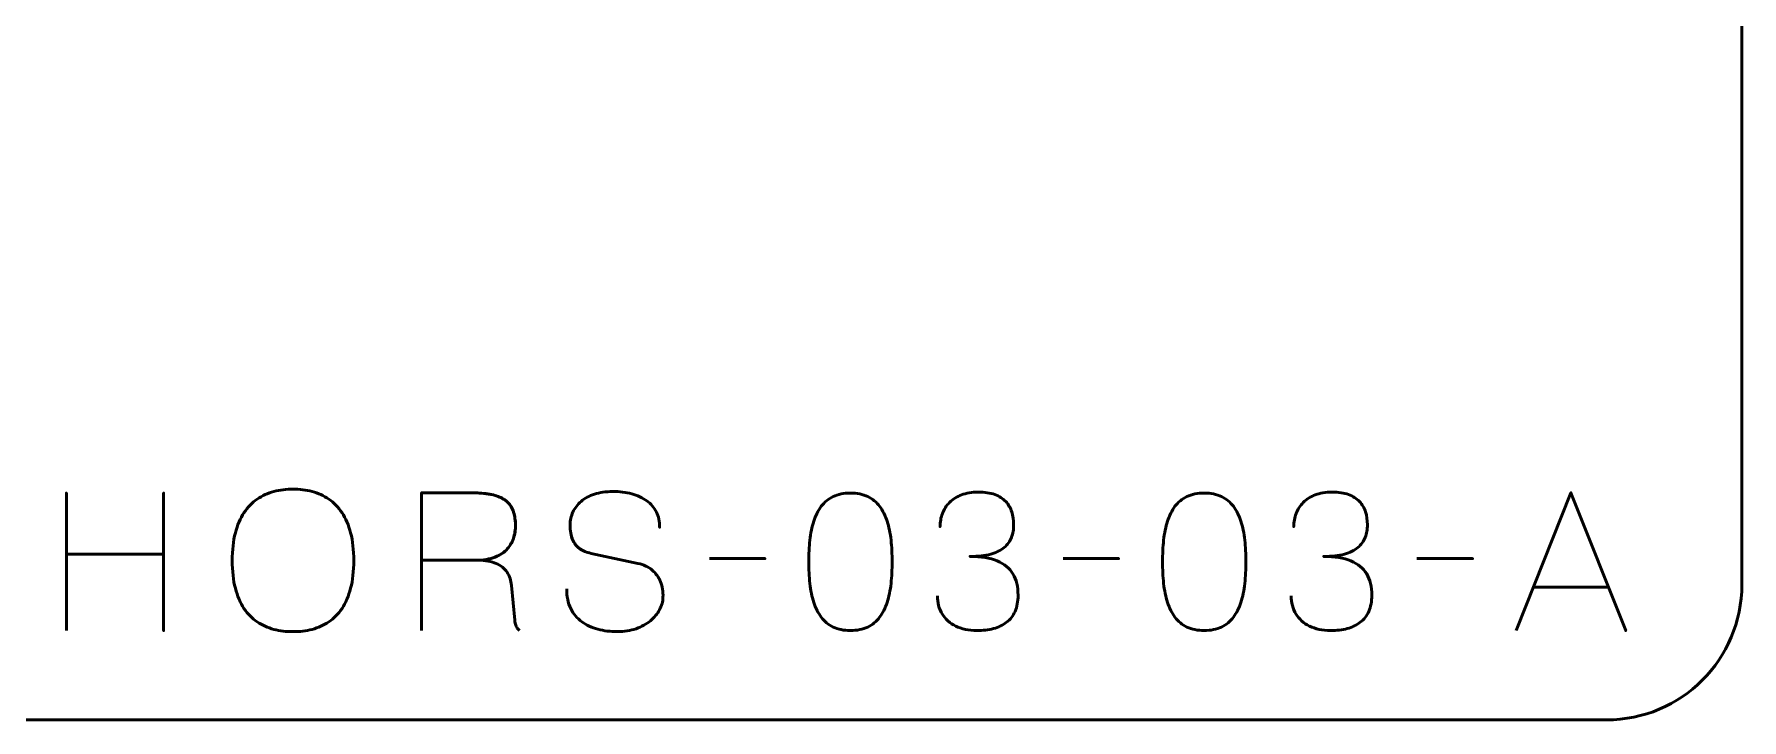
# Model space of a CAD drawing. Header units: centimetres. Extents: x -21 to 0, y -29.7 to 0.
# Drawn here: x -6.3 to 0, y -29.7 to -27.17 of the extents above; entities that cross this region are included whole.
import ezdxf

# ---------------------------------------------------------------- set-up
doc = ezdxf.new("R2010")
doc.units = ezdxf.units.CM
doc.header["$MEASUREMENT"] = 0
doc.layers.add('Layer 1', color=7, linetype='Continuous')

msp = doc.modelspace()

# ---------------------------------------------------------------- linework, layer by layer
at = {"layer": 'Layer 1', "color": 1, "lineweight": 53}
msp.add_open_spline([(-21.00003, -29.19995), (-21.00003, -29.19995), (-21.00003, -2.89992), (-21.00003, -2.89992), (-21.00003, -2.89992), (-21.00003, -2.81709), (-20.93286, -2.74992), (-20.85003, -2.74992), (-20.85003, -2.74992), (-20.7672, -2.74992), (-20.70003, -2.68275), (-20.70003, -2.59992), (-20.70003, -2.59992), (-20.70003, -2.51709), (-20.7672, -2.44992), (-20.85003, -2.44992), (-20.85003, -2.44992), (-20.93286, -2.44992), (-21.00003, -2.38275), (-21.00003, -2.29992), (-21.00003, -2.29992), (-21.00003, -2.21709), (-20.93286, -2.14992), (-20.85003, -2.14992), (-20.85003, -2.14992), (-20.7672, -2.14992), (-20.70003, -2.08275), (-20.70003, -1.99992), (-20.70003, -1.99992), (-20.70003, -1.91709), (-20.7672, -1.84992), (-20.85003, -1.84992), (-20.85003, -1.84992), (-20.93286, -1.84992), (-21.00003, -1.78275), (-21.00003, -1.69992), (-21.00003, -1.69992), (-21.00003, -1.61709), (-20.93286, -1.54992), (-20.85003, -1.54992), (-20.85003, -1.54992), (-20.7672, -1.54992), (-20.70003, -1.48275), (-20.70003, -1.39992), (-20.70003, -1.39992), (-20.70003, -1.31709), (-20.7672, -1.24992), (-20.85003, -1.24992), (-20.85003, -1.24992), (-20.93286, -1.24992), (-21.00003, -1.18275), (-21.00003, -1.09992), (-21.00003, -1.09992), (-21.00003, -1.09992), (-21.00003, -0.49992), (-21.00003, -0.49992), (-21.00003, -0.49992), (-21.00003, -0.22295), (-20.77694, 0.00004), (-20.49994, 0.00004), (-20.49994, 0.00004), (-20.49994, 0.00004), (-0.50008, 0.00004), (-0.50008, 0.00004), (-0.50008, 0.00004), (-0.22294, 0.00004), (0.00002, -0.22295), (0.00002, -0.49992), (0.00002, -0.49992), (0.00002, -0.49992), (0.00002, -29.19995), (0.00002, -29.19995), (0.00002, -29.19995), (0.00002, -29.47695), (-0.22294, -29.70004), (-0.50008, -29.70004), (-0.50008, -29.70004), (-0.50008, -29.70004), (-20.49994, -29.70004), (-20.49994, -29.70004), (-20.49994, -29.70004), (-20.77694, -29.70004), (-21.00003, -29.47695), (-21.00003, -29.19995)], degree=3, knots=[0, 0, 0, 0, 0.047619, 0.047619, 0.047619, 0.047619, 0.0952381, 0.0952381, 0.0952381, 0.0952381, 0.1428571, 0.1428571, 0.1428571, 0.1428571, 0.1904762, 0.1904762, 0.1904762, 0.1904762, 0.2380952, 0.2380952, 0.2380952, 0.2380952, 0.2857143, 0.2857143, 0.2857143, 0.2857143, 0.3333333, 0.3333333, 0.3333333, 0.3333333, 0.3809524, 0.3809524, 0.3809524, 0.3809524, 0.4285714, 0.4285714, 0.4285714, 0.4285714, 0.4761905, 0.4761905, 0.4761905, 0.4761905, 0.5238095, 0.5238095, 0.5238095, 0.5238095, 0.5714286, 0.5714286, 0.5714286, 0.5714286, 0.6190476, 0.6190476, 0.6190476, 0.6190476, 0.6666667, 0.6666667, 0.6666667, 0.6666667, 0.7142857, 0.7142857, 0.7142857, 0.7142857, 0.7619048, 0.7619048, 0.7619048, 0.7619048, 0.8095238, 0.8095238, 0.8095238, 0.8095238, 0.8571429, 0.8571429, 0.8571429, 0.8571429, 0.9047619, 0.9047619, 0.9047619, 0.9047619, 0.952381, 0.952381, 0.952381, 0.952381, 1, 1, 1, 1], dxfattribs=at)
at = {"layer": 'Layer 1', "color": 5, "lineweight": 53}
for points, knots in [([(-6.1859, -29.36992), (-6.1859, -29.36992), (-6.1859, -29.0884), (-6.1859, -29.0884), (-6.1859, -29.0884), (-6.1859, -29.0884), (-5.82677, -29.0884), (-5.82677, -29.0884), (-5.82677, -29.0884), (-5.82677, -29.0884), (-5.82677, -29.36992), (-5.82677, -29.36992), (-5.82677, -29.36992), (-5.82677, -29.36992), (-5.82677, -28.86192), (-5.82677, -28.86192), (-5.82677, -28.86192), (-5.82677, -28.86192), (-5.82677, -29.0884), (-5.82677, -29.0884), (-5.82677, -29.0884), (-5.82677, -29.0884), (-6.1859, -29.0884), (-6.1859, -29.0884), (-6.1859, -29.0884), (-6.1859, -29.0884), (-6.1859, -28.86192), (-6.1859, -28.86192), (-6.1859, -28.86192), (-6.1859, -28.86192), (-6.1859, -29.36992), (-6.1859, -29.36992)], [0, 0, 0, 0, 0.125, 0.125, 0.125, 0.125, 0.25, 0.25, 0.25, 0.25, 0.375, 0.375, 0.375, 0.375, 0.5, 0.5, 0.5, 0.5, 0.625, 0.625, 0.625, 0.625, 0.75, 0.75, 0.75, 0.75, 0.875, 0.875, 0.875, 0.875, 1, 1, 1, 1]), ([(-5.3491, -29.37415), (-5.32429, -29.37427), (-5.30077, -29.37133), (-5.27831, -29.36557), (-5.27831, -29.36557), (-5.25597, -29.35969), (-5.23551, -29.35052), (-5.21681, -29.33782), (-5.21681, -29.33782), (-5.19811, -29.32523), (-5.18188, -29.30865), (-5.16813, -29.28819), (-5.16813, -29.28819), (-5.15437, -29.26773), (-5.14378, -29.24292), (-5.13626, -29.21376), (-5.13626, -29.21376), (-5.12861, -29.18459), (-5.12485, -29.15061), (-5.12473, -29.11169), (-5.12473, -29.11169), (-5.12485, -29.07276), (-5.12861, -29.03878), (-5.13626, -29.0095), (-5.13626, -29.0095), (-5.14378, -28.98022), (-5.15437, -28.95529), (-5.16813, -28.93471), (-5.16813, -28.93471), (-5.18188, -28.91413), (-5.19811, -28.89743), (-5.21681, -28.88461), (-5.21681, -28.88461), (-5.23551, -28.87179), (-5.25597, -28.8625), (-5.27831, -28.85651), (-5.27831, -28.85651), (-5.30077, -28.85063), (-5.32429, -28.84769), (-5.3491, -28.84781), (-5.3491, -28.84781), (-5.37391, -28.84769), (-5.39743, -28.85063), (-5.41989, -28.85651), (-5.41989, -28.85651), (-5.44224, -28.8625), (-5.4627, -28.87179), (-5.48139, -28.88461), (-5.48139, -28.88461), (-5.50009, -28.89743), (-5.51632, -28.91413), (-5.53008, -28.93471), (-5.53008, -28.93471), (-5.54384, -28.95529), (-5.55442, -28.98022), (-5.56195, -29.0095), (-5.56195, -29.0095), (-5.56959, -29.03878), (-5.57335, -29.07276), (-5.57347, -29.11169), (-5.57347, -29.11169), (-5.57335, -29.15061), (-5.56959, -29.18459), (-5.56195, -29.21376), (-5.56195, -29.21376), (-5.55442, -29.24292), (-5.54384, -29.26773), (-5.53008, -29.28819), (-5.53008, -29.28819), (-5.51632, -29.30865), (-5.50009, -29.32523), (-5.48139, -29.33782), (-5.48139, -29.33782), (-5.4627, -29.35052), (-5.44224, -29.35969), (-5.41989, -29.36557), (-5.41989, -29.36557), (-5.39743, -29.37133), (-5.37391, -29.37427), (-5.3491, -29.37415)], [0, 0, 0, 0, 0.05, 0.05, 0.05, 0.05, 0.1, 0.1, 0.1, 0.1, 0.15, 0.15, 0.15, 0.15, 0.2, 0.2, 0.2, 0.2, 0.25, 0.25, 0.25, 0.25, 0.3, 0.3, 0.3, 0.3, 0.35, 0.35, 0.35, 0.35, 0.4, 0.4, 0.4, 0.4, 0.45, 0.45, 0.45, 0.45, 0.5, 0.5, 0.5, 0.5, 0.55, 0.55, 0.55, 0.55, 0.6, 0.6, 0.6, 0.6, 0.65, 0.65, 0.65, 0.65, 0.7, 0.7, 0.7, 0.7, 0.75, 0.75, 0.75, 0.75, 0.8, 0.8, 0.8, 0.8, 0.85, 0.85, 0.85, 0.85, 0.9, 0.9, 0.9, 0.9, 0.95, 0.95, 0.95, 0.95, 1, 1, 1, 1]), ([(-5.3491, -29.37415), (-5.32429, -29.37427), (-5.30077, -29.37133), (-5.27831, -29.36557), (-5.27831, -29.36557), (-5.25597, -29.35969), (-5.23551, -29.35052), (-5.21681, -29.33782), (-5.21681, -29.33782), (-5.19811, -29.32523), (-5.18188, -29.30865), (-5.16813, -29.28819), (-5.16813, -29.28819), (-5.15437, -29.26773), (-5.14378, -29.24292), (-5.13626, -29.21376), (-5.13626, -29.21376), (-5.12861, -29.18459), (-5.12485, -29.15061), (-5.12473, -29.11169), (-5.12473, -29.11169), (-5.12485, -29.07276), (-5.12861, -29.03878), (-5.13626, -29.0095), (-5.13626, -29.0095), (-5.14378, -28.98022), (-5.15437, -28.95529), (-5.16813, -28.93471), (-5.16813, -28.93471), (-5.18188, -28.91413), (-5.19811, -28.89743), (-5.21681, -28.88461), (-5.21681, -28.88461), (-5.23551, -28.87179), (-5.25597, -28.8625), (-5.27831, -28.85651), (-5.27831, -28.85651), (-5.30077, -28.85063), (-5.32429, -28.84769), (-5.3491, -28.84781), (-5.3491, -28.84781), (-5.37391, -28.84769), (-5.39743, -28.85063), (-5.41989, -28.85651), (-5.41989, -28.85651), (-5.44224, -28.8625), (-5.4627, -28.87179), (-5.48139, -28.88461), (-5.48139, -28.88461), (-5.50009, -28.89743), (-5.51632, -28.91413), (-5.53008, -28.93471), (-5.53008, -28.93471), (-5.54384, -28.95529), (-5.55442, -28.98022), (-5.56195, -29.0095), (-5.56195, -29.0095), (-5.56959, -29.03878), (-5.57335, -29.07276), (-5.57347, -29.11169), (-5.57347, -29.11169), (-5.57335, -29.15061), (-5.56959, -29.18459), (-5.56195, -29.21376), (-5.56195, -29.21376), (-5.55442, -29.24292), (-5.54384, -29.26773), (-5.53008, -29.28819), (-5.53008, -29.28819), (-5.51632, -29.30865), (-5.50009, -29.32523), (-5.48139, -29.33782), (-5.48139, -29.33782), (-5.4627, -29.35052), (-5.44224, -29.35969), (-5.41989, -29.36557), (-5.41989, -29.36557), (-5.39743, -29.37133), (-5.37391, -29.37427), (-5.3491, -29.37415)], [0, 0, 0, 0, 0.05, 0.05, 0.05, 0.05, 0.1, 0.1, 0.1, 0.1, 0.15, 0.15, 0.15, 0.15, 0.2, 0.2, 0.2, 0.2, 0.25, 0.25, 0.25, 0.25, 0.3, 0.3, 0.3, 0.3, 0.35, 0.35, 0.35, 0.35, 0.4, 0.4, 0.4, 0.4, 0.45, 0.45, 0.45, 0.45, 0.5, 0.5, 0.5, 0.5, 0.55, 0.55, 0.55, 0.55, 0.6, 0.6, 0.6, 0.6, 0.65, 0.65, 0.65, 0.65, 0.7, 0.7, 0.7, 0.7, 0.75, 0.75, 0.75, 0.75, 0.8, 0.8, 0.8, 0.8, 0.85, 0.85, 0.85, 0.85, 0.9, 0.9, 0.9, 0.9, 0.95, 0.95, 0.95, 0.95, 1, 1, 1, 1]), ([(-4.87426, -29.36992), (-4.87426, -29.36992), (-4.87426, -28.86121), (-4.87426, -28.86121), (-4.87426, -28.86121), (-4.87426, -28.86121), (-4.6887, -28.86121), (-4.6887, -28.86121), (-4.6887, -28.86121), (-4.66283, -28.86121), (-4.64072, -28.86298), (-4.62249, -28.86639), (-4.62249, -28.86639), (-4.60415, -28.8698), (-4.58898, -28.87473), (-4.57698, -28.8812), (-4.57698, -28.8812), (-4.56499, -28.88767), (-4.55558, -28.89555), (-4.54864, -28.90484), (-4.54864, -28.90484), (-4.54159, -28.91401), (-4.53665, -28.92448), (-4.53347, -28.93612), (-4.53347, -28.93612), (-4.5303, -28.94776), (-4.52842, -28.96034), (-4.52783, -28.9741), (-4.52783, -28.9741), (-4.52701, -28.99139), (-4.52889, -29.00809), (-4.53336, -29.0242), (-4.53336, -29.0242), (-4.53794, -29.04042), (-4.54582, -29.05489), (-4.55699, -29.06782), (-4.55699, -29.06782), (-4.56828, -29.08076), (-4.58345, -29.09099), (-4.60274, -29.09863), (-4.60274, -29.09863), (-4.62202, -29.10616), (-4.64589, -29.11016), (-4.67459, -29.11027), (-4.67459, -29.11027), (-4.67459, -29.11027), (-4.87426, -29.11027), (-4.87426, -29.11027), (-4.87426, -29.11027), (-4.87426, -29.11027), (-4.67459, -29.11027), (-4.67459, -29.11027), (-4.67459, -29.11027), (-4.64648, -29.11016), (-4.62284, -29.10616), (-4.60368, -29.09863), (-4.60368, -29.09863), (-4.58451, -29.09099), (-4.56922, -29.08076), (-4.55782, -29.06782), (-4.55782, -29.06782), (-4.54641, -29.05489), (-4.53841, -29.04042), (-4.53371, -29.0242), (-4.53371, -29.0242), (-4.52901, -29.00809), (-4.52701, -28.99139), (-4.52783, -28.9741), (-4.52783, -28.9741), (-4.52853, -28.95693), (-4.53147, -28.94141), (-4.53665, -28.92753), (-4.53665, -28.92753), (-4.54171, -28.91378), (-4.55017, -28.9019), (-4.56193, -28.89202), (-4.56193, -28.89202), (-4.57369, -28.88214), (-4.58992, -28.8745), (-4.6105, -28.86921), (-4.6105, -28.86921), (-4.63108, -28.86392), (-4.65718, -28.86121), (-4.6887, -28.86121), (-4.6887, -28.86121), (-4.6887, -28.86121), (-4.87426, -28.86121), (-4.87426, -28.86121), (-4.87426, -28.86121), (-4.87426, -28.86121), (-4.87426, -29.36992), (-4.87426, -29.36992)], [0, 0, 0, 0, 0.0434783, 0.0434783, 0.0434783, 0.0434783, 0.0869565, 0.0869565, 0.0869565, 0.0869565, 0.1304348, 0.1304348, 0.1304348, 0.1304348, 0.173913, 0.173913, 0.173913, 0.173913, 0.2173913, 0.2173913, 0.2173913, 0.2173913, 0.2608696, 0.2608696, 0.2608696, 0.2608696, 0.3043478, 0.3043478, 0.3043478, 0.3043478, 0.3478261, 0.3478261, 0.3478261, 0.3478261, 0.3913043, 0.3913043, 0.3913043, 0.3913043, 0.4347826, 0.4347826, 0.4347826, 0.4347826, 0.4782609, 0.4782609, 0.4782609, 0.4782609, 0.5217391, 0.5217391, 0.5217391, 0.5217391, 0.5652174, 0.5652174, 0.5652174, 0.5652174, 0.6086957, 0.6086957, 0.6086957, 0.6086957, 0.6521739, 0.6521739, 0.6521739, 0.6521739, 0.6956522, 0.6956522, 0.6956522, 0.6956522, 0.7391304, 0.7391304, 0.7391304, 0.7391304, 0.7826087, 0.7826087, 0.7826087, 0.7826087, 0.826087, 0.826087, 0.826087, 0.826087, 0.8695652, 0.8695652, 0.8695652, 0.8695652, 0.9130435, 0.9130435, 0.9130435, 0.9130435, 0.9565217, 0.9565217, 0.9565217, 0.9565217, 1, 1, 1, 1]), ([(-4.33874, -29.21611), (-4.3385, -29.24421), (-4.33357, -29.26832), (-4.32369, -29.28843), (-4.32369, -29.28843), (-4.31393, -29.30842), (-4.30029, -29.32476), (-4.28312, -29.33746), (-4.28312, -29.33746), (-4.26583, -29.35005), (-4.24596, -29.35934), (-4.2235, -29.36533), (-4.2235, -29.36533), (-4.20116, -29.37121), (-4.17717, -29.37415), (-4.15177, -29.37415), (-4.15177, -29.37415), (-4.12613, -29.37404), (-4.10308, -29.37027), (-4.0825, -29.3631), (-4.0825, -29.3631), (-4.06204, -29.35593), (-4.04452, -29.34628), (-4.02982, -29.33417), (-4.02982, -29.33417), (-4.01524, -29.32206), (-4.00395, -29.30854), (-3.99595, -29.29348), (-3.99595, -29.29348), (-3.98796, -29.27843), (-3.98373, -29.26303), (-3.98314, -29.24715), (-3.98314, -29.24715), (-3.98243, -29.22634), (-3.98549, -29.20729), (-3.99219, -29.19012), (-3.99219, -29.19012), (-3.99889, -29.17295), (-4.00924, -29.1586), (-4.02324, -29.14685), (-4.02324, -29.14685), (-4.03711, -29.13509), (-4.05463, -29.12685), (-4.07557, -29.12227), (-4.07557, -29.12227), (-4.07557, -29.12227), (-4.24843, -29.08487), (-4.24843, -29.08487), (-4.24843, -29.08487), (-4.26466, -29.08146), (-4.27865, -29.0757), (-4.29017, -29.06771), (-4.29017, -29.06771), (-4.3017, -29.05959), (-4.31063, -29.04842), (-4.31675, -29.03407), (-4.31675, -29.03407), (-4.32286, -29.01984), (-4.32604, -29.00174), (-4.32604, -28.97975), (-4.32604, -28.97975), (-4.32604, -28.96305), (-4.32263, -28.94729), (-4.31569, -28.93247), (-4.31569, -28.93247), (-4.30887, -28.91766), (-4.29876, -28.9046), (-4.28547, -28.89308), (-4.28547, -28.89308), (-4.27218, -28.88167), (-4.25572, -28.87274), (-4.2362, -28.86627), (-4.2362, -28.86627), (-4.21656, -28.85968), (-4.1941, -28.85639), (-4.1687, -28.85627), (-4.1687, -28.85627), (-4.14318, -28.85627), (-4.11978, -28.85921), (-4.09838, -28.86509), (-4.09838, -28.86509), (-4.07709, -28.87097), (-4.05863, -28.87944), (-4.04311, -28.89073), (-4.04311, -28.89073), (-4.02759, -28.90202), (-4.01559, -28.91589), (-4.00736, -28.93212), (-4.00736, -28.93212), (-3.99913, -28.94847), (-3.99525, -28.96716), (-3.99584, -28.98821), (-3.99584, -28.98821), (-3.99525, -28.96716), (-3.99913, -28.94847), (-4.00736, -28.93212), (-4.00736, -28.93212), (-4.01559, -28.91589), (-4.02759, -28.90202), (-4.04311, -28.89073), (-4.04311, -28.89073), (-4.05863, -28.87944), (-4.07709, -28.87097), (-4.09838, -28.86509), (-4.09838, -28.86509), (-4.11978, -28.85921), (-4.14318, -28.85627), (-4.1687, -28.85627), (-4.1687, -28.85627), (-4.1941, -28.85639), (-4.21656, -28.85968), (-4.2362, -28.86627), (-4.2362, -28.86627), (-4.25572, -28.87274), (-4.27218, -28.88167), (-4.28547, -28.89308), (-4.28547, -28.89308), (-4.29876, -28.9046), (-4.30887, -28.91766), (-4.31569, -28.93247), (-4.31569, -28.93247), (-4.32263, -28.94729), (-4.32604, -28.96305), (-4.32604, -28.97975), (-4.32604, -28.97975), (-4.32604, -29.00174), (-4.32298, -29.01984), (-4.3171, -29.03396), (-4.3171, -29.03396), (-4.31111, -29.04818), (-4.30229, -29.05924), (-4.29076, -29.06735), (-4.29076, -29.06735), (-4.27924, -29.07535), (-4.26513, -29.08123), (-4.24843, -29.08487), (-4.24843, -29.08487), (-4.24843, -29.08487), (-4.07557, -29.12227), (-4.07557, -29.12227), (-4.07557, -29.12227), (-4.05416, -29.12685), (-4.03652, -29.13509), (-4.02265, -29.14685), (-4.02265, -29.14685), (-4.00866, -29.1586), (-3.99842, -29.17295), (-3.99184, -29.19012), (-3.99184, -29.19012), (-3.98537, -29.20729), (-3.98243, -29.22634), (-3.98314, -29.24715), (-3.98314, -29.24715), (-3.98373, -29.26303), (-3.98796, -29.27843), (-3.99595, -29.29348), (-3.99595, -29.29348), (-4.00395, -29.30854), (-4.01524, -29.32206), (-4.02982, -29.33417), (-4.02982, -29.33417), (-4.04452, -29.34628), (-4.06204, -29.35593), (-4.0825, -29.3631), (-4.0825, -29.3631), (-4.10308, -29.37027), (-4.12613, -29.37404), (-4.15177, -29.37415), (-4.15177, -29.37415), (-4.17717, -29.37415), (-4.20116, -29.37121), (-4.2235, -29.36533), (-4.2235, -29.36533), (-4.24596, -29.35934), (-4.26583, -29.35005), (-4.28312, -29.33746), (-4.28312, -29.33746), (-4.30029, -29.32476), (-4.31393, -29.30842), (-4.32369, -29.28843), (-4.32369, -29.28843), (-4.33357, -29.26832), (-4.3385, -29.24421), (-4.33874, -29.21611)], [0, 0, 0, 0, 0.0217391, 0.0217391, 0.0217391, 0.0217391, 0.0434783, 0.0434783, 0.0434783, 0.0434783, 0.0652174, 0.0652174, 0.0652174, 0.0652174, 0.0869565, 0.0869565, 0.0869565, 0.0869565, 0.1086957, 0.1086957, 0.1086957, 0.1086957, 0.1304348, 0.1304348, 0.1304348, 0.1304348, 0.1521739, 0.1521739, 0.1521739, 0.1521739, 0.173913, 0.173913, 0.173913, 0.173913, 0.1956522, 0.1956522, 0.1956522, 0.1956522, 0.2173913, 0.2173913, 0.2173913, 0.2173913, 0.2391304, 0.2391304, 0.2391304, 0.2391304, 0.2608696, 0.2608696, 0.2608696, 0.2608696, 0.2826087, 0.2826087, 0.2826087, 0.2826087, 0.3043478, 0.3043478, 0.3043478, 0.3043478, 0.326087, 0.326087, 0.326087, 0.326087, 0.3478261, 0.3478261, 0.3478261, 0.3478261, 0.3695652, 0.3695652, 0.3695652, 0.3695652, 0.3913043, 0.3913043, 0.3913043, 0.3913043, 0.4130435, 0.4130435, 0.4130435, 0.4130435, 0.4347826, 0.4347826, 0.4347826, 0.4347826, 0.4565217, 0.4565217, 0.4565217, 0.4565217, 0.4782609, 0.4782609, 0.4782609, 0.4782609, 0.5, 0.5, 0.5, 0.5, 0.5217391, 0.5217391, 0.5217391, 0.5217391, 0.5434783, 0.5434783, 0.5434783, 0.5434783, 0.5652174, 0.5652174, 0.5652174, 0.5652174, 0.5869565, 0.5869565, 0.5869565, 0.5869565, 0.6086957, 0.6086957, 0.6086957, 0.6086957, 0.6304348, 0.6304348, 0.6304348, 0.6304348, 0.6521739, 0.6521739, 0.6521739, 0.6521739, 0.673913, 0.673913, 0.673913, 0.673913, 0.6956522, 0.6956522, 0.6956522, 0.6956522, 0.7173913, 0.7173913, 0.7173913, 0.7173913, 0.7391304, 0.7391304, 0.7391304, 0.7391304, 0.7608696, 0.7608696, 0.7608696, 0.7608696, 0.7826087, 0.7826087, 0.7826087, 0.7826087, 0.8043478, 0.8043478, 0.8043478, 0.8043478, 0.826087, 0.826087, 0.826087, 0.826087, 0.8478261, 0.8478261, 0.8478261, 0.8478261, 0.8695652, 0.8695652, 0.8695652, 0.8695652, 0.8913043, 0.8913043, 0.8913043, 0.8913043, 0.9130435, 0.9130435, 0.9130435, 0.9130435, 0.9347826, 0.9347826, 0.9347826, 0.9347826, 0.9565217, 0.9565217, 0.9565217, 0.9565217, 0.9782609, 0.9782609, 0.9782609, 0.9782609, 1, 1, 1, 1]), ([(-3.29099, -29.36992), (-3.26629, -29.3698), (-3.24501, -29.36545), (-3.22725, -29.35698), (-3.22725, -29.35698), (-3.20961, -29.34852), (-3.19491, -29.33641), (-3.18315, -29.321), (-3.18315, -29.321), (-3.17151, -29.30548), (-3.16234, -29.28713), (-3.15552, -29.26597), (-3.15552, -29.26597), (-3.14882, -29.2448), (-3.144, -29.22163), (-3.14129, -29.19623), (-3.14129, -29.19623), (-3.13847, -29.17083), (-3.13706, -29.14414), (-3.13718, -29.11592), (-3.13718, -29.11592), (-3.13706, -29.08781), (-3.13847, -29.06112), (-3.14129, -29.03584), (-3.14129, -29.03584), (-3.144, -29.01055), (-3.14882, -28.98727), (-3.15552, -28.9661), (-3.15552, -28.9661), (-3.16234, -28.94506), (-3.17151, -28.92671), (-3.18315, -28.91107), (-3.18315, -28.91107), (-3.19491, -28.89555), (-3.20961, -28.88344), (-3.22725, -28.87497), (-3.22725, -28.87497), (-3.24501, -28.86639), (-3.26629, -28.86203), (-3.29099, -28.86192), (-3.29099, -28.86192), (-3.31568, -28.86203), (-3.33697, -28.86639), (-3.35472, -28.87497), (-3.35472, -28.87497), (-3.37236, -28.88344), (-3.38706, -28.89555), (-3.39882, -28.91107), (-3.39882, -28.91107), (-3.41046, -28.92671), (-3.41963, -28.94506), (-3.42645, -28.9661), (-3.42645, -28.9661), (-3.43316, -28.98727), (-3.43798, -29.01055), (-3.44068, -29.03584), (-3.44068, -29.03584), (-3.44351, -29.06112), (-3.44492, -29.08781), (-3.4448, -29.11592), (-3.4448, -29.11592), (-3.44492, -29.14414), (-3.44351, -29.17083), (-3.44068, -29.19623), (-3.44068, -29.19623), (-3.43798, -29.22163), (-3.43316, -29.2448), (-3.42645, -29.26597), (-3.42645, -29.26597), (-3.41963, -29.28713), (-3.41046, -29.30548), (-3.39882, -29.321), (-3.39882, -29.321), (-3.38706, -29.33641), (-3.37236, -29.34852), (-3.35472, -29.35698), (-3.35472, -29.35698), (-3.33697, -29.36545), (-3.31568, -29.3698), (-3.29099, -29.36992)], [0, 0, 0, 0, 0.05, 0.05, 0.05, 0.05, 0.1, 0.1, 0.1, 0.1, 0.15, 0.15, 0.15, 0.15, 0.2, 0.2, 0.2, 0.2, 0.25, 0.25, 0.25, 0.25, 0.3, 0.3, 0.3, 0.3, 0.35, 0.35, 0.35, 0.35, 0.4, 0.4, 0.4, 0.4, 0.45, 0.45, 0.45, 0.45, 0.5, 0.5, 0.5, 0.5, 0.55, 0.55, 0.55, 0.55, 0.6, 0.6, 0.6, 0.6, 0.65, 0.65, 0.65, 0.65, 0.7, 0.7, 0.7, 0.7, 0.75, 0.75, 0.75, 0.75, 0.8, 0.8, 0.8, 0.8, 0.85, 0.85, 0.85, 0.85, 0.9, 0.9, 0.9, 0.9, 0.95, 0.95, 0.95, 0.95, 1, 1, 1, 1]), ([(-3.29099, -29.36992), (-3.26629, -29.3698), (-3.24501, -29.36545), (-3.22725, -29.35698), (-3.22725, -29.35698), (-3.20961, -29.34852), (-3.19491, -29.33641), (-3.18315, -29.321), (-3.18315, -29.321), (-3.17151, -29.30548), (-3.16234, -29.28713), (-3.15552, -29.26597), (-3.15552, -29.26597), (-3.14882, -29.2448), (-3.144, -29.22163), (-3.14129, -29.19623), (-3.14129, -29.19623), (-3.13847, -29.17083), (-3.13706, -29.14414), (-3.13718, -29.11592), (-3.13718, -29.11592), (-3.13706, -29.08781), (-3.13847, -29.06112), (-3.14129, -29.03584), (-3.14129, -29.03584), (-3.144, -29.01055), (-3.14882, -28.98727), (-3.15552, -28.9661), (-3.15552, -28.9661), (-3.16234, -28.94506), (-3.17151, -28.92671), (-3.18315, -28.91107), (-3.18315, -28.91107), (-3.19491, -28.89555), (-3.20961, -28.88344), (-3.22725, -28.87497), (-3.22725, -28.87497), (-3.24501, -28.86639), (-3.26629, -28.86203), (-3.29099, -28.86192), (-3.29099, -28.86192), (-3.31568, -28.86203), (-3.33697, -28.86639), (-3.35472, -28.87497), (-3.35472, -28.87497), (-3.37236, -28.88344), (-3.38706, -28.89555), (-3.39882, -28.91107), (-3.39882, -28.91107), (-3.41046, -28.92671), (-3.41963, -28.94506), (-3.42645, -28.9661), (-3.42645, -28.9661), (-3.43316, -28.98727), (-3.43798, -29.01055), (-3.44068, -29.03584), (-3.44068, -29.03584), (-3.44351, -29.06112), (-3.44492, -29.08781), (-3.4448, -29.11592), (-3.4448, -29.11592), (-3.44492, -29.14414), (-3.44351, -29.17083), (-3.44068, -29.19623), (-3.44068, -29.19623), (-3.43798, -29.22163), (-3.43316, -29.2448), (-3.42645, -29.26597), (-3.42645, -29.26597), (-3.41963, -29.28713), (-3.41046, -29.30548), (-3.39882, -29.321), (-3.39882, -29.321), (-3.38706, -29.33641), (-3.37236, -29.34852), (-3.35472, -29.35698), (-3.35472, -29.35698), (-3.33697, -29.36545), (-3.31568, -29.3698), (-3.29099, -29.36992)], [0, 0, 0, 0, 0.05, 0.05, 0.05, 0.05, 0.1, 0.1, 0.1, 0.1, 0.15, 0.15, 0.15, 0.15, 0.2, 0.2, 0.2, 0.2, 0.25, 0.25, 0.25, 0.25, 0.3, 0.3, 0.3, 0.3, 0.35, 0.35, 0.35, 0.35, 0.4, 0.4, 0.4, 0.4, 0.45, 0.45, 0.45, 0.45, 0.5, 0.5, 0.5, 0.5, 0.55, 0.55, 0.55, 0.55, 0.6, 0.6, 0.6, 0.6, 0.65, 0.65, 0.65, 0.65, 0.7, 0.7, 0.7, 0.7, 0.75, 0.75, 0.75, 0.75, 0.8, 0.8, 0.8, 0.8, 0.85, 0.85, 0.85, 0.85, 0.9, 0.9, 0.9, 0.9, 0.95, 0.95, 0.95, 0.95, 1, 1, 1, 1]), ([(-2.96996, -29.24221), (-2.96984, -29.26761), (-2.96396, -29.28972), (-2.95232, -29.30889), (-2.95232, -29.30889), (-2.94068, -29.32794), (-2.9241, -29.34287), (-2.90246, -29.35357), (-2.90246, -29.35357), (-2.88082, -29.36428), (-2.85484, -29.36968), (-2.82461, -29.36992), (-2.82461, -29.36992), (-2.80192, -29.36992), (-2.78134, -29.36757), (-2.76264, -29.36263), (-2.76264, -29.36263), (-2.74406, -29.35769), (-2.72807, -29.35005), (-2.71455, -29.33958), (-2.71455, -29.33958), (-2.70102, -29.32912), (-2.69068, -29.31559), (-2.68327, -29.29913), (-2.68327, -29.29913), (-2.67598, -29.28255), (-2.67233, -29.26267), (-2.67221, -29.23939), (-2.67221, -29.23939), (-2.6721, -29.20835), (-2.67845, -29.18212), (-2.69103, -29.16084), (-2.69103, -29.16084), (-2.70361, -29.13955), (-2.72313, -29.12356), (-2.74935, -29.11263), (-2.74935, -29.11263), (-2.77558, -29.10169), (-2.80921, -29.09616), (-2.85001, -29.09616), (-2.85001, -29.09616), (-2.81956, -29.09628), (-2.79404, -29.09346), (-2.77323, -29.0877), (-2.77323, -29.0877), (-2.75253, -29.08193), (-2.73595, -29.07382), (-2.72348, -29.06324), (-2.72348, -29.06324), (-2.71102, -29.05277), (-2.70196, -29.04031), (-2.69656, -29.02596), (-2.69656, -29.02596), (-2.69103, -29.01173), (-2.68832, -28.99609), (-2.68844, -28.97904), (-2.68844, -28.97904), (-2.68832, -28.96199), (-2.69068, -28.94623), (-2.69538, -28.93165), (-2.69538, -28.93165), (-2.69997, -28.91707), (-2.70749, -28.90425), (-2.71772, -28.89331), (-2.71772, -28.89331), (-2.72795, -28.88238), (-2.74148, -28.87379), (-2.75806, -28.86768), (-2.75806, -28.86768), (-2.77475, -28.86156), (-2.7951, -28.85851), (-2.81897, -28.85839), (-2.81897, -28.85839), (-2.84272, -28.85851), (-2.86354, -28.86203), (-2.88118, -28.86885), (-2.88118, -28.86885), (-2.89893, -28.87568), (-2.91351, -28.88497), (-2.92527, -28.89684), (-2.92527, -28.89684), (-2.93692, -28.90872), (-2.94562, -28.92224), (-2.95138, -28.93753), (-2.95138, -28.93753), (-2.95726, -28.95282), (-2.96008, -28.96904), (-2.96008, -28.9861), (-2.96008, -28.9861), (-2.96008, -28.96904), (-2.95726, -28.95282), (-2.95138, -28.93753), (-2.95138, -28.93753), (-2.94562, -28.92224), (-2.93692, -28.90872), (-2.92527, -28.89684), (-2.92527, -28.89684), (-2.91351, -28.88497), (-2.89893, -28.87568), (-2.88118, -28.86885), (-2.88118, -28.86885), (-2.86354, -28.86203), (-2.84272, -28.85851), (-2.81897, -28.85839), (-2.81897, -28.85839), (-2.7951, -28.85851), (-2.77475, -28.86156), (-2.75806, -28.86768), (-2.75806, -28.86768), (-2.74148, -28.87379), (-2.72795, -28.88238), (-2.71772, -28.89331), (-2.71772, -28.89331), (-2.70749, -28.90425), (-2.69997, -28.91707), (-2.69538, -28.93165), (-2.69538, -28.93165), (-2.69068, -28.94623), (-2.68832, -28.96199), (-2.68844, -28.97904), (-2.68844, -28.97904), (-2.68832, -28.99609), (-2.69103, -29.01173), (-2.69656, -29.02596), (-2.69656, -29.02596), (-2.70196, -29.04031), (-2.71102, -29.05277), (-2.72348, -29.06324), (-2.72348, -29.06324), (-2.73595, -29.07382), (-2.75253, -29.08193), (-2.77323, -29.0877), (-2.77323, -29.0877), (-2.79404, -29.09346), (-2.81956, -29.09628), (-2.85001, -29.09616), (-2.85001, -29.09616), (-2.80921, -29.09616), (-2.77558, -29.10169), (-2.74935, -29.11263), (-2.74935, -29.11263), (-2.72313, -29.12356), (-2.70361, -29.13955), (-2.69103, -29.16084), (-2.69103, -29.16084), (-2.67845, -29.18212), (-2.6721, -29.20835), (-2.67221, -29.23939), (-2.67221, -29.23939), (-2.67233, -29.26267), (-2.67598, -29.28255), (-2.68327, -29.29913), (-2.68327, -29.29913), (-2.69068, -29.31559), (-2.70102, -29.32912), (-2.71455, -29.33958), (-2.71455, -29.33958), (-2.72807, -29.35005), (-2.74406, -29.35769), (-2.76264, -29.36263), (-2.76264, -29.36263), (-2.78134, -29.36757), (-2.80192, -29.36992), (-2.82461, -29.36992), (-2.82461, -29.36992), (-2.85484, -29.36968), (-2.88082, -29.36428), (-2.90246, -29.35357), (-2.90246, -29.35357), (-2.9241, -29.34287), (-2.94068, -29.32794), (-2.95232, -29.30889), (-2.95232, -29.30889), (-2.96396, -29.28972), (-2.96984, -29.26761), (-2.96996, -29.24221)], [0, 0, 0, 0, 0.0227273, 0.0227273, 0.0227273, 0.0227273, 0.0454545, 0.0454545, 0.0454545, 0.0454545, 0.0681818, 0.0681818, 0.0681818, 0.0681818, 0.0909091, 0.0909091, 0.0909091, 0.0909091, 0.1136364, 0.1136364, 0.1136364, 0.1136364, 0.1363636, 0.1363636, 0.1363636, 0.1363636, 0.1590909, 0.1590909, 0.1590909, 0.1590909, 0.1818182, 0.1818182, 0.1818182, 0.1818182, 0.2045455, 0.2045455, 0.2045455, 0.2045455, 0.2272727, 0.2272727, 0.2272727, 0.2272727, 0.25, 0.25, 0.25, 0.25, 0.2727273, 0.2727273, 0.2727273, 0.2727273, 0.2954545, 0.2954545, 0.2954545, 0.2954545, 0.3181818, 0.3181818, 0.3181818, 0.3181818, 0.3409091, 0.3409091, 0.3409091, 0.3409091, 0.3636364, 0.3636364, 0.3636364, 0.3636364, 0.3863636, 0.3863636, 0.3863636, 0.3863636, 0.4090909, 0.4090909, 0.4090909, 0.4090909, 0.4318182, 0.4318182, 0.4318182, 0.4318182, 0.4545455, 0.4545455, 0.4545455, 0.4545455, 0.4772727, 0.4772727, 0.4772727, 0.4772727, 0.5, 0.5, 0.5, 0.5, 0.5227273, 0.5227273, 0.5227273, 0.5227273, 0.5454545, 0.5454545, 0.5454545, 0.5454545, 0.5681818, 0.5681818, 0.5681818, 0.5681818, 0.5909091, 0.5909091, 0.5909091, 0.5909091, 0.6136364, 0.6136364, 0.6136364, 0.6136364, 0.6363636, 0.6363636, 0.6363636, 0.6363636, 0.6590909, 0.6590909, 0.6590909, 0.6590909, 0.6818182, 0.6818182, 0.6818182, 0.6818182, 0.7045455, 0.7045455, 0.7045455, 0.7045455, 0.7272727, 0.7272727, 0.7272727, 0.7272727, 0.75, 0.75, 0.75, 0.75, 0.7727273, 0.7727273, 0.7727273, 0.7727273, 0.7954545, 0.7954545, 0.7954545, 0.7954545, 0.8181818, 0.8181818, 0.8181818, 0.8181818, 0.8409091, 0.8409091, 0.8409091, 0.8409091, 0.8636364, 0.8636364, 0.8636364, 0.8636364, 0.8863636, 0.8863636, 0.8863636, 0.8863636, 0.9090909, 0.9090909, 0.9090909, 0.9090909, 0.9318182, 0.9318182, 0.9318182, 0.9318182, 0.9545455, 0.9545455, 0.9545455, 0.9545455, 0.9772727, 0.9772727, 0.9772727, 0.9772727, 1, 1, 1, 1]), ([(-1.985, -29.36992), (-1.9603, -29.3698), (-1.93902, -29.36545), (-1.92126, -29.35698), (-1.92126, -29.35698), (-1.90362, -29.34852), (-1.88892, -29.33641), (-1.87716, -29.321), (-1.87716, -29.321), (-1.86552, -29.30548), (-1.85635, -29.28713), (-1.84953, -29.26597), (-1.84953, -29.26597), (-1.84283, -29.2448), (-1.83801, -29.22163), (-1.8353, -29.19623), (-1.8353, -29.19623), (-1.83248, -29.17083), (-1.83107, -29.14414), (-1.83119, -29.11592), (-1.83119, -29.11592), (-1.83107, -29.08781), (-1.83248, -29.06112), (-1.8353, -29.03584), (-1.8353, -29.03584), (-1.83801, -29.01055), (-1.84283, -28.98727), (-1.84953, -28.9661), (-1.84953, -28.9661), (-1.85635, -28.94506), (-1.86552, -28.92671), (-1.87716, -28.91107), (-1.87716, -28.91107), (-1.88892, -28.89555), (-1.90362, -28.88344), (-1.92126, -28.87497), (-1.92126, -28.87497), (-1.93902, -28.86639), (-1.9603, -28.86203), (-1.985, -28.86192), (-1.985, -28.86192), (-2.00969, -28.86203), (-2.03098, -28.86639), (-2.04873, -28.87497), (-2.04873, -28.87497), (-2.06637, -28.88344), (-2.08107, -28.89555), (-2.09283, -28.91107), (-2.09283, -28.91107), (-2.10447, -28.92671), (-2.11364, -28.94506), (-2.12046, -28.9661), (-2.12046, -28.9661), (-2.12717, -28.98727), (-2.13199, -29.01055), (-2.13469, -29.03584), (-2.13469, -29.03584), (-2.13752, -29.06112), (-2.13893, -29.08781), (-2.13881, -29.11592), (-2.13881, -29.11592), (-2.13893, -29.14414), (-2.13752, -29.17083), (-2.13469, -29.19623), (-2.13469, -29.19623), (-2.13199, -29.22163), (-2.12717, -29.2448), (-2.12046, -29.26597), (-2.12046, -29.26597), (-2.11364, -29.28713), (-2.10447, -29.30548), (-2.09283, -29.321), (-2.09283, -29.321), (-2.08107, -29.33641), (-2.06637, -29.34852), (-2.04873, -29.35698), (-2.04873, -29.35698), (-2.03098, -29.36545), (-2.00969, -29.3698), (-1.985, -29.36992)], [0, 0, 0, 0, 0.05, 0.05, 0.05, 0.05, 0.1, 0.1, 0.1, 0.1, 0.15, 0.15, 0.15, 0.15, 0.2, 0.2, 0.2, 0.2, 0.25, 0.25, 0.25, 0.25, 0.3, 0.3, 0.3, 0.3, 0.35, 0.35, 0.35, 0.35, 0.4, 0.4, 0.4, 0.4, 0.45, 0.45, 0.45, 0.45, 0.5, 0.5, 0.5, 0.5, 0.55, 0.55, 0.55, 0.55, 0.6, 0.6, 0.6, 0.6, 0.65, 0.65, 0.65, 0.65, 0.7, 0.7, 0.7, 0.7, 0.75, 0.75, 0.75, 0.75, 0.8, 0.8, 0.8, 0.8, 0.85, 0.85, 0.85, 0.85, 0.9, 0.9, 0.9, 0.9, 0.95, 0.95, 0.95, 0.95, 1, 1, 1, 1]), ([(-1.985, -29.36992), (-1.9603, -29.3698), (-1.93902, -29.36545), (-1.92126, -29.35698), (-1.92126, -29.35698), (-1.90362, -29.34852), (-1.88892, -29.33641), (-1.87716, -29.321), (-1.87716, -29.321), (-1.86552, -29.30548), (-1.85635, -29.28713), (-1.84953, -29.26597), (-1.84953, -29.26597), (-1.84283, -29.2448), (-1.83801, -29.22163), (-1.8353, -29.19623), (-1.8353, -29.19623), (-1.83248, -29.17083), (-1.83107, -29.14414), (-1.83119, -29.11592), (-1.83119, -29.11592), (-1.83107, -29.08781), (-1.83248, -29.06112), (-1.8353, -29.03584), (-1.8353, -29.03584), (-1.83801, -29.01055), (-1.84283, -28.98727), (-1.84953, -28.9661), (-1.84953, -28.9661), (-1.85635, -28.94506), (-1.86552, -28.92671), (-1.87716, -28.91107), (-1.87716, -28.91107), (-1.88892, -28.89555), (-1.90362, -28.88344), (-1.92126, -28.87497), (-1.92126, -28.87497), (-1.93902, -28.86639), (-1.9603, -28.86203), (-1.985, -28.86192), (-1.985, -28.86192), (-2.00969, -28.86203), (-2.03098, -28.86639), (-2.04873, -28.87497), (-2.04873, -28.87497), (-2.06637, -28.88344), (-2.08107, -28.89555), (-2.09283, -28.91107), (-2.09283, -28.91107), (-2.10447, -28.92671), (-2.11364, -28.94506), (-2.12046, -28.9661), (-2.12046, -28.9661), (-2.12717, -28.98727), (-2.13199, -29.01055), (-2.13469, -29.03584), (-2.13469, -29.03584), (-2.13752, -29.06112), (-2.13893, -29.08781), (-2.13881, -29.11592), (-2.13881, -29.11592), (-2.13893, -29.14414), (-2.13752, -29.17083), (-2.13469, -29.19623), (-2.13469, -29.19623), (-2.13199, -29.22163), (-2.12717, -29.2448), (-2.12046, -29.26597), (-2.12046, -29.26597), (-2.11364, -29.28713), (-2.10447, -29.30548), (-2.09283, -29.321), (-2.09283, -29.321), (-2.08107, -29.33641), (-2.06637, -29.34852), (-2.04873, -29.35698), (-2.04873, -29.35698), (-2.03098, -29.36545), (-2.00969, -29.3698), (-1.985, -29.36992)], [0, 0, 0, 0, 0.05, 0.05, 0.05, 0.05, 0.1, 0.1, 0.1, 0.1, 0.15, 0.15, 0.15, 0.15, 0.2, 0.2, 0.2, 0.2, 0.25, 0.25, 0.25, 0.25, 0.3, 0.3, 0.3, 0.3, 0.35, 0.35, 0.35, 0.35, 0.4, 0.4, 0.4, 0.4, 0.45, 0.45, 0.45, 0.45, 0.5, 0.5, 0.5, 0.5, 0.55, 0.55, 0.55, 0.55, 0.6, 0.6, 0.6, 0.6, 0.65, 0.65, 0.65, 0.65, 0.7, 0.7, 0.7, 0.7, 0.75, 0.75, 0.75, 0.75, 0.8, 0.8, 0.8, 0.8, 0.85, 0.85, 0.85, 0.85, 0.9, 0.9, 0.9, 0.9, 0.95, 0.95, 0.95, 0.95, 1, 1, 1, 1]), ([(-1.66397, -29.24221), (-1.66385, -29.26761), (-1.65797, -29.28972), (-1.64633, -29.30889), (-1.64633, -29.30889), (-1.63469, -29.32794), (-1.61811, -29.34287), (-1.59647, -29.35357), (-1.59647, -29.35357), (-1.57483, -29.36428), (-1.54885, -29.36968), (-1.51862, -29.36992), (-1.51862, -29.36992), (-1.49593, -29.36992), (-1.47535, -29.36757), (-1.45665, -29.36263), (-1.45665, -29.36263), (-1.43807, -29.35769), (-1.42208, -29.35005), (-1.40856, -29.33958), (-1.40856, -29.33958), (-1.39503, -29.32912), (-1.38469, -29.31559), (-1.37728, -29.29913), (-1.37728, -29.29913), (-1.36999, -29.28255), (-1.36634, -29.26267), (-1.36622, -29.23939), (-1.36622, -29.23939), (-1.36611, -29.20835), (-1.37246, -29.18212), (-1.38504, -29.16084), (-1.38504, -29.16084), (-1.39762, -29.13955), (-1.41714, -29.12356), (-1.44336, -29.11263), (-1.44336, -29.11263), (-1.46959, -29.10169), (-1.50322, -29.09616), (-1.54402, -29.09616), (-1.54402, -29.09616), (-1.51357, -29.09628), (-1.48805, -29.09346), (-1.46724, -29.0877), (-1.46724, -29.0877), (-1.44654, -29.08193), (-1.42996, -29.07382), (-1.41749, -29.06324), (-1.41749, -29.06324), (-1.40503, -29.05277), (-1.39597, -29.04031), (-1.39057, -29.02596), (-1.39057, -29.02596), (-1.38504, -29.01173), (-1.38233, -28.99609), (-1.38245, -28.97904), (-1.38245, -28.97904), (-1.38233, -28.96199), (-1.38469, -28.94623), (-1.38939, -28.93165), (-1.38939, -28.93165), (-1.39398, -28.91707), (-1.4015, -28.90425), (-1.41173, -28.89331), (-1.41173, -28.89331), (-1.42196, -28.88238), (-1.43549, -28.87379), (-1.45207, -28.86768), (-1.45207, -28.86768), (-1.46876, -28.86156), (-1.48911, -28.85851), (-1.51298, -28.85839), (-1.51298, -28.85839), (-1.53673, -28.85851), (-1.55755, -28.86203), (-1.57519, -28.86885), (-1.57519, -28.86885), (-1.59294, -28.87568), (-1.60752, -28.88497), (-1.61928, -28.89684), (-1.61928, -28.89684), (-1.63093, -28.90872), (-1.63963, -28.92224), (-1.64539, -28.93753), (-1.64539, -28.93753), (-1.65127, -28.95282), (-1.65409, -28.96904), (-1.65409, -28.9861), (-1.65409, -28.9861), (-1.65409, -28.96904), (-1.65127, -28.95282), (-1.64539, -28.93753), (-1.64539, -28.93753), (-1.63963, -28.92224), (-1.63093, -28.90872), (-1.61928, -28.89684), (-1.61928, -28.89684), (-1.60752, -28.88497), (-1.59294, -28.87568), (-1.57519, -28.86885), (-1.57519, -28.86885), (-1.55755, -28.86203), (-1.53673, -28.85851), (-1.51298, -28.85839), (-1.51298, -28.85839), (-1.48911, -28.85851), (-1.46876, -28.86156), (-1.45207, -28.86768), (-1.45207, -28.86768), (-1.43549, -28.87379), (-1.42196, -28.88238), (-1.41173, -28.89331), (-1.41173, -28.89331), (-1.4015, -28.90425), (-1.39398, -28.91707), (-1.38939, -28.93165), (-1.38939, -28.93165), (-1.38469, -28.94623), (-1.38233, -28.96199), (-1.38245, -28.97904), (-1.38245, -28.97904), (-1.38233, -28.99609), (-1.38504, -29.01173), (-1.39057, -29.02596), (-1.39057, -29.02596), (-1.39597, -29.04031), (-1.40503, -29.05277), (-1.41749, -29.06324), (-1.41749, -29.06324), (-1.42996, -29.07382), (-1.44654, -29.08193), (-1.46724, -29.0877), (-1.46724, -29.0877), (-1.48805, -29.09346), (-1.51357, -29.09628), (-1.54402, -29.09616), (-1.54402, -29.09616), (-1.50322, -29.09616), (-1.46959, -29.10169), (-1.44336, -29.11263), (-1.44336, -29.11263), (-1.41714, -29.12356), (-1.39762, -29.13955), (-1.38504, -29.16084), (-1.38504, -29.16084), (-1.37246, -29.18212), (-1.36611, -29.20835), (-1.36622, -29.23939), (-1.36622, -29.23939), (-1.36634, -29.26267), (-1.36999, -29.28255), (-1.37728, -29.29913), (-1.37728, -29.29913), (-1.38469, -29.31559), (-1.39503, -29.32912), (-1.40856, -29.33958), (-1.40856, -29.33958), (-1.42208, -29.35005), (-1.43807, -29.35769), (-1.45665, -29.36263), (-1.45665, -29.36263), (-1.47535, -29.36757), (-1.49593, -29.36992), (-1.51862, -29.36992), (-1.51862, -29.36992), (-1.54885, -29.36968), (-1.57483, -29.36428), (-1.59647, -29.35357), (-1.59647, -29.35357), (-1.61811, -29.34287), (-1.63469, -29.32794), (-1.64633, -29.30889), (-1.64633, -29.30889), (-1.65797, -29.28972), (-1.66385, -29.26761), (-1.66397, -29.24221)], [0, 0, 0, 0, 0.0227273, 0.0227273, 0.0227273, 0.0227273, 0.0454545, 0.0454545, 0.0454545, 0.0454545, 0.0681818, 0.0681818, 0.0681818, 0.0681818, 0.0909091, 0.0909091, 0.0909091, 0.0909091, 0.1136364, 0.1136364, 0.1136364, 0.1136364, 0.1363636, 0.1363636, 0.1363636, 0.1363636, 0.1590909, 0.1590909, 0.1590909, 0.1590909, 0.1818182, 0.1818182, 0.1818182, 0.1818182, 0.2045455, 0.2045455, 0.2045455, 0.2045455, 0.2272727, 0.2272727, 0.2272727, 0.2272727, 0.25, 0.25, 0.25, 0.25, 0.2727273, 0.2727273, 0.2727273, 0.2727273, 0.2954545, 0.2954545, 0.2954545, 0.2954545, 0.3181818, 0.3181818, 0.3181818, 0.3181818, 0.3409091, 0.3409091, 0.3409091, 0.3409091, 0.3636364, 0.3636364, 0.3636364, 0.3636364, 0.3863636, 0.3863636, 0.3863636, 0.3863636, 0.4090909, 0.4090909, 0.4090909, 0.4090909, 0.4318182, 0.4318182, 0.4318182, 0.4318182, 0.4545455, 0.4545455, 0.4545455, 0.4545455, 0.4772727, 0.4772727, 0.4772727, 0.4772727, 0.5, 0.5, 0.5, 0.5, 0.5227273, 0.5227273, 0.5227273, 0.5227273, 0.5454545, 0.5454545, 0.5454545, 0.5454545, 0.5681818, 0.5681818, 0.5681818, 0.5681818, 0.5909091, 0.5909091, 0.5909091, 0.5909091, 0.6136364, 0.6136364, 0.6136364, 0.6136364, 0.6363636, 0.6363636, 0.6363636, 0.6363636, 0.6590909, 0.6590909, 0.6590909, 0.6590909, 0.6818182, 0.6818182, 0.6818182, 0.6818182, 0.7045455, 0.7045455, 0.7045455, 0.7045455, 0.7272727, 0.7272727, 0.7272727, 0.7272727, 0.75, 0.75, 0.75, 0.75, 0.7727273, 0.7727273, 0.7727273, 0.7727273, 0.7954545, 0.7954545, 0.7954545, 0.7954545, 0.8181818, 0.8181818, 0.8181818, 0.8181818, 0.8409091, 0.8409091, 0.8409091, 0.8409091, 0.8636364, 0.8636364, 0.8636364, 0.8636364, 0.8863636, 0.8863636, 0.8863636, 0.8863636, 0.9090909, 0.9090909, 0.9090909, 0.9090909, 0.9318182, 0.9318182, 0.9318182, 0.9318182, 0.9545455, 0.9545455, 0.9545455, 0.9545455, 0.9772727, 0.9772727, 0.9772727, 0.9772727, 1, 1, 1, 1]), ([(-0.83282, -29.36992), (-0.83282, -29.36992), (-0.63103, -28.86121), (-0.63103, -28.86121), (-0.63103, -28.86121), (-0.63103, -28.86121), (-0.42853, -29.36992), (-0.42853, -29.36992), (-0.42853, -29.36992), (-0.42853, -29.36992), (-0.63103, -28.86121), (-0.63103, -28.86121), (-0.63103, -28.86121), (-0.63103, -28.86121), (-0.83282, -29.36992), (-0.83282, -29.36992)], [0, 0, 0, 0, 0.25, 0.25, 0.25, 0.25, 0.5, 0.5, 0.5, 0.5, 0.75, 0.75, 0.75, 0.75, 1, 1, 1, 1]), ([(-4.51231, -29.36992), (-4.51701, -29.36651), (-4.52054, -29.36239), (-4.52313, -29.35757), (-4.52313, -29.35757), (-4.52571, -29.35275), (-4.52748, -29.34793), (-4.52853, -29.34323), (-4.52853, -29.34323), (-4.52948, -29.33864), (-4.52995, -29.33476), (-4.52995, -29.33182), (-4.52995, -29.33182), (-4.52995, -29.33182), (-4.54265, -29.20341), (-4.54265, -29.20341), (-4.54265, -29.20341), (-4.54406, -29.18495), (-4.54947, -29.16872), (-4.55876, -29.15484), (-4.55876, -29.15484), (-4.56816, -29.14085), (-4.58157, -29.13003), (-4.59921, -29.12215), (-4.59921, -29.12215), (-4.61673, -29.11439), (-4.6386, -29.11039), (-4.66471, -29.11027), (-4.66471, -29.11027), (-4.6386, -29.11039), (-4.61673, -29.11439), (-4.59921, -29.12215), (-4.59921, -29.12215), (-4.58157, -29.13003), (-4.56816, -29.14085), (-4.55876, -29.15484), (-4.55876, -29.15484), (-4.54947, -29.16872), (-4.54406, -29.18495), (-4.54265, -29.20341), (-4.54265, -29.20341), (-4.54265, -29.20341), (-4.52995, -29.33182), (-4.52995, -29.33182), (-4.52995, -29.33182), (-4.52995, -29.33476), (-4.52948, -29.33864), (-4.52853, -29.34323), (-4.52853, -29.34323), (-4.52748, -29.34793), (-4.52571, -29.35275), (-4.52313, -29.35757), (-4.52313, -29.35757), (-4.52054, -29.36239), (-4.51701, -29.36651), (-4.51231, -29.36992)], [0, 0, 0, 0, 0.0714286, 0.0714286, 0.0714286, 0.0714286, 0.1428571, 0.1428571, 0.1428571, 0.1428571, 0.2142857, 0.2142857, 0.2142857, 0.2142857, 0.2857143, 0.2857143, 0.2857143, 0.2857143, 0.3571429, 0.3571429, 0.3571429, 0.3571429, 0.4285714, 0.4285714, 0.4285714, 0.4285714, 0.5, 0.5, 0.5, 0.5, 0.5714286, 0.5714286, 0.5714286, 0.5714286, 0.6428571, 0.6428571, 0.6428571, 0.6428571, 0.7142857, 0.7142857, 0.7142857, 0.7142857, 0.7857143, 0.7857143, 0.7857143, 0.7857143, 0.8571429, 0.8571429, 0.8571429, 0.8571429, 0.9285714, 0.9285714, 0.9285714, 0.9285714, 1, 1, 1, 1]), ([(-3.81169, -29.10392), (-3.81169, -29.10392), (-3.60637, -29.10392), (-3.60637, -29.10392), (-3.60637, -29.10392), (-3.60637, -29.10392), (-3.81169, -29.10392), (-3.81169, -29.10392)], [0, 0, 0, 0, 0.5, 0.5, 0.5, 0.5, 1, 1, 1, 1]), ([(-2.5057, -29.10392), (-2.5057, -29.10392), (-2.30038, -29.10392), (-2.30038, -29.10392), (-2.30038, -29.10392), (-2.30038, -29.10392), (-2.5057, -29.10392), (-2.5057, -29.10392)], [0, 0, 0, 0, 0.5, 0.5, 0.5, 0.5, 1, 1, 1, 1]), ([(-1.19971, -29.10392), (-1.19971, -29.10392), (-0.99439, -29.10392), (-0.99439, -29.10392), (-0.99439, -29.10392), (-0.99439, -29.10392), (-1.19971, -29.10392), (-1.19971, -29.10392)], [0, 0, 0, 0, 0.5, 0.5, 0.5, 0.5, 1, 1, 1, 1]), ([(-0.76932, -29.20976), (-0.76932, -29.20976), (-0.49274, -29.20976), (-0.49274, -29.20976), (-0.49274, -29.20976), (-0.49274, -29.20976), (-0.76932, -29.20976), (-0.76932, -29.20976)], [0, 0, 0, 0, 0.5, 0.5, 0.5, 0.5, 1, 1, 1, 1])]:
    msp.add_open_spline(points, degree=3, knots=knots, dxfattribs=at)

doc.saveas('drawing.dxf')
